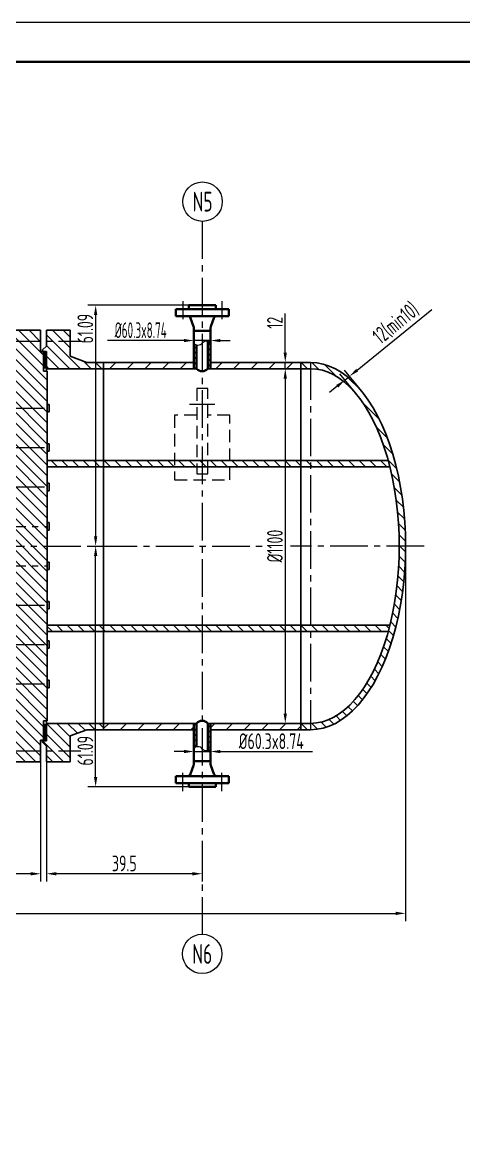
# Model space of a CAD drawing. Header units: millimetres. Extents: x 5765 to 6606, y -201 to 393.
# Drawn here: x 6260.4 to 6372.4, y 109.4 to 393.4 of the extents above; entities that cross this region are included whole.
import ezdxf
from ezdxf.enums import TextEntityAlignment as Align

# ---------------------------------------------------------------- set-up
doc = ezdxf.new("R2010")
doc.units = ezdxf.units.MM
doc.linetypes.add('CENTER2', pattern=[28.575, 19.05, -3.175, 3.175, -3.175])
doc.linetypes.add('DASHED2', pattern=[9.525, 6.35, -3.175])
for name, color, linetype, lineweight in [('1粗实线', 7, 'Continuous', 35), ('2细实线', 3, 'Continuous', 13), ('3中心线', 1, 'CENTER2', 13), ('4虚线', 4, 'DASHED2', 13), ('6剖面线', 6, 'Continuous', 13), ('7文本', 2, 'Continuous', 13), ('8标注', 3, 'Continuous', 13), ('9图表', 4, 'Continuous', 13)]:
    doc.layers.add(name, color=color, linetype=linetype, lineweight=lineweight)
doc.styles.add('lanpec', font='bpec_e.shx', dxfattribs={"width": 0.75, "bigfont": 'hztxt.shx'})
doc.styles.add('lanpec-dim', font='bpec_e.shx', dxfattribs={"width": 0.75})
doc.dimstyles.new('lanpec', dxfattribs={"dimtxt": 4, "dimasz": 2.5, "dimexe": 2, "dimexo": 0, "dimtad": 1, "dimdsep": 46, "dimtxsty": 'lanpec-dim', "dimcen": 2.5, "dimclrd": 256, "dimclre": 256, "dimclrt": 256, "dimazin": 0, "dimtfac": 1, "dimtmove": 0, "dimatfit": 3, "dimfxl": 1, "dimlwd": -1, "dimlwe": -1, "dimarcsym": 0})
doc.dimstyles.new('lanpec$0', dxfattribs={"dimscale": 10, "dimtxt": 4, "dimasz": 2.5, "dimexe": 2, "dimexo": 0, "dimtad": 1, "dimdec": 1, "dimdsep": 46, "dimtxsty": 'lanpec-dim', "dimcen": 0.09, "dimclrd": 256, "dimclre": 256, "dimclrt": 256, "dimadec": 1, "dimazin": 0, "dimtfac": 0.707, "dimtdec": 1, "dimtmove": 0, "dimatfit": 3, "dimfxl": 1, "dimarcsym": 0})
pattern_1 = [(45, (6011.2817, 1246.6423), (-2.245064, 2.245064), [])]
pattern_2 = [(135, (6011.2817, 1246.6423), (-1.3470384, -1.3470384), [])]
pattern_3 = [(45, (4365.86915, 1245.7913), (-0.6735192, 0.6735192), [])]
pattern_4 = [(135, (-622.25, 35.6284), (-1.3470384, -1.3470384), [])]

# ---------------------------------------------------------------- blocks, each defined once
blk = doc.blocks.new('A1')
at = {"layer": '1粗实线'}
blk.add_lwpolyline([(-816, 10), (-10, 10), (-10, 584), (-816, 584)], close=True, dxfattribs=at)
at = {"layer": '9图表'}
blk.add_lwpolyline([(-841, 0), (0, 0), (0, 594), (-841, 594)], close=True, dxfattribs=at)
blk = doc.blocks.new('*D66')
at = {"layer": '8标注', "transparency": 16777216}
for p, q in [((6327.12, 305.56), (6329.12, 305.56)), ((6327.12, 303.06), (6327.12, 218.06)), ((6327.12, 215.56), (6329.12, 215.56))]:
    blk.add_line(p, q, dxfattribs=at)
for points in [[(6326.7, 303.06), (6327.53, 303.06), (6327.12, 305.56)], [(6326.7, 218.06), (6327.53, 218.06), (6327.12, 215.56)]]:
    blk.add_solid(points, dxfattribs=at)
at = {"layer": 'Defpoints', "color": 0, "transparency": 16777216}
for p in [(6327.12, 305.56), (6327.12, 215.56), (6327.12, 215.56)]:
    blk.add_point(p, dxfattribs=at)
at = {"layer": '8标注', "transparency": 16777216, "insert": (6324.49, 260.56), "char_height": 4, "attachment_point": 5, "rotation": 90, "style": 'lanpec-dim'}
blk.add_mtext('%%C1100', dxfattribs=at)
blk = doc.blocks.new('*D67')
at = {"layer": '8标注', "transparency": 16777216}
for p, q in [((6327.12, 309.66), (6327.12, 319.58)), ((6323.69, 307.16), (6329.12, 307.16)), ((6327.12, 305.56), (6327.12, 307.16)), ((6323.69, 305.56), (6329.12, 305.56)), ((6327.12, 303.06), (6327.12, 300.56))]:
    blk.add_line(p, q, dxfattribs=at)
for points in [[(6326.7, 309.66), (6327.53, 309.66), (6327.12, 307.16)], [(6326.7, 303.06), (6327.53, 303.06), (6327.12, 305.56)]]:
    blk.add_solid(points, dxfattribs=at)
at = {"layer": 'Defpoints', "color": 0, "transparency": 16777216}
for p in [(6323.69, 307.16), (6327.12, 307.16), (6323.69, 305.56)]:
    blk.add_point(p, dxfattribs=at)
at = {"layer": '8标注', "transparency": 16777216, "insert": (6324.49, 317.23), "char_height": 4, "attachment_point": 5, "rotation": 90, "style": 'lanpec-dim'}
blk.add_mtext('12', dxfattribs=at)
blk = doc.blocks.new('*D63')
at = {"layer": '8标注', "transparency": 16777216}
for p, q in [((6303.91, 208.42), (6303.91, 210.42)), ((6308.18, 207.36), (6308.18, 210.42)), ((6301.41, 208.42), (6298.91, 208.42)), ((6303.91, 208.42), (6308.18, 208.42)), ((6310.68, 208.42), (6333.99, 208.42))]:
    blk.add_line(p, q, dxfattribs=at)
for points in [[(6301.41, 208.83), (6301.41, 208), (6303.91, 208.42)], [(6310.68, 208.83), (6310.68, 208), (6308.18, 208.42)]]:
    blk.add_solid(points, dxfattribs=at)
at = {"layer": 'Defpoints', "color": 0, "transparency": 16777216}
for p in [(6303.91, 208.42), (6303.91, 208.42), (6308.18, 207.36)]:
    blk.add_point(p, dxfattribs=at)
at = {"layer": '8标注', "transparency": 16777216, "insert": (6323.58, 211.04), "char_height": 4, "attachment_point": 5, "style": 'lanpec-dim'}
blk.add_mtext('%%C60.3x8.74', dxfattribs=at)
blk = doc.blocks.new('管口号')
at = {"layer": '2细实线'}
blk.add_circle((0, 5), 5, dxfattribs=at)
at = {"layer": '7文本', "style": 'lanpec', "width": 0.75}
blk.add_attdef('N', text='', height=5, dxfattribs=at).set_placement((0, 5), align=Align.MIDDLE_CENTER)
blk = doc.blocks.new('*D49')
at = {"layer": '8标注', "transparency": 16777216}
for p, q in [((5855.35, 260.56), (5855.35, 165.35)), ((6357.64, 260.56), (6357.64, 165.35)), ((5857.85, 167.35), (6355.14, 167.35))]:
    blk.add_line(p, q, dxfattribs=at)
for points in [[(5857.85, 167.77), (5857.85, 166.93), (5855.35, 167.35)], [(6355.14, 167.77), (6355.14, 166.93), (6357.64, 167.35)]]:
    blk.add_solid(points, dxfattribs=at)
at = {"layer": 'Defpoints', "color": 0, "transparency": 16777216}
for p in [(5855.35, 260.56), (6357.64, 260.56), (6357.64, 167.35)]:
    blk.add_point(p, dxfattribs=at)
at = {"layer": '8标注', "transparency": 16777216, "insert": (6106.5, 169.97), "char_height": 4, "attachment_point": 5, "style": 'lanpec-dim'}
blk.add_mtext('502.29', dxfattribs=at)
blk = doc.blocks.new('*D52')
at = {"layer": '8标注', "transparency": 16777216}
for p, q in [((6266.54, 205.81), (6266.54, 175.4)), ((6306.04, 183.48), (6306.04, 175.4)), ((6303.54, 177.4), (6269.04, 177.4))]:
    blk.add_line(p, q, dxfattribs=at)
for points in [[(6269.04, 177.82), (6269.04, 176.98), (6266.54, 177.4)], [(6303.54, 177.82), (6303.54, 176.98), (6306.04, 177.4)]]:
    blk.add_solid(points, dxfattribs=at)
at = {"layer": 'Defpoints', "color": 0, "transparency": 16777216}
for p in [(6266.54, 205.81), (6306.04, 183.48), (6266.54, 177.4)]:
    blk.add_point(p, dxfattribs=at)
at = {"layer": '8标注', "transparency": 16777216, "insert": (6286.29, 180.02), "char_height": 4, "attachment_point": 5, "style": 'lanpec-dim'}
blk.add_mtext('39.5', dxfattribs=at)
blk = doc.blocks.new('*D53')
at = {"layer": '8标注', "transparency": 16777216}
for p, q in [((6265.04, 205.81), (6265.04, 175.4)), ((6228.9, 184.92), (6228.9, 175.4)), ((6262.54, 177.4), (6231.4, 177.4))]:
    blk.add_line(p, q, dxfattribs=at)
for points in [[(6231.4, 177.82), (6231.4, 176.98), (6228.9, 177.4)], [(6262.54, 177.82), (6262.54, 176.98), (6265.04, 177.4)]]:
    blk.add_solid(points, dxfattribs=at)
at = {"layer": 'Defpoints', "color": 0, "transparency": 16777216}
for p in [(6265.04, 205.81), (6228.9, 184.92), (6228.9, 177.4)]:
    blk.add_point(p, dxfattribs=at)
at = {"layer": '8标注', "transparency": 16777216, "insert": (6246.97, 180.02), "char_height": 4, "attachment_point": 5, "style": 'lanpec-dim'}
blk.add_mtext('36.14', dxfattribs=at)
blk = doc.blocks.new('*D59')
at = {"layer": '8标注', "transparency": 16777216}
for p, q in [((6302.61, 321.65), (6277.01, 321.65)), ((6279.01, 319.15), (6279.01, 263.06)), ((6277.67, 260.56), (6281.01, 260.56))]:
    blk.add_line(p, q, dxfattribs=at)
for points in [[(6278.59, 319.15), (6279.43, 319.15), (6279.01, 321.65)], [(6278.59, 263.06), (6279.43, 263.06), (6279.01, 260.56)]]:
    blk.add_solid(points, dxfattribs=at)
at = {"layer": 'Defpoints', "color": 0, "transparency": 16777216}
for p in [(6302.61, 321.65), (6277.67, 260.56), (6279.01, 260.56)]:
    blk.add_point(p, dxfattribs=at)
at = {"layer": '8标注', "transparency": 16777216, "insert": (6276.39, 315.74), "char_height": 4, "attachment_point": 5, "rotation": 90, "style": 'lanpec-dim'}
blk.add_mtext('61.09', dxfattribs=at)
blk = doc.blocks.new('*D60')
at = {"layer": '8标注', "transparency": 16777216}
for p, q in [((6277.67, 260.56), (6281.01, 260.56)), ((6279.01, 201.97), (6279.01, 258.06)), ((6303.39, 199.47), (6277.01, 199.47))]:
    blk.add_line(p, q, dxfattribs=at)
for points in [[(6278.59, 258.06), (6279.43, 258.06), (6279.01, 260.56)], [(6278.59, 201.97), (6279.43, 201.97), (6279.01, 199.47)]]:
    blk.add_solid(points, dxfattribs=at)
at = {"layer": 'Defpoints', "color": 0, "transparency": 16777216}
for p in [(6277.67, 260.56), (6279.01, 260.56), (6303.39, 199.47)]:
    blk.add_point(p, dxfattribs=at)
at = {"layer": '8标注', "transparency": 16777216, "insert": (6276.39, 208.62), "char_height": 4, "attachment_point": 5, "rotation": 90, "style": 'lanpec-dim'}
blk.add_mtext('61.09', dxfattribs=at)
blk = doc.blocks.new('*D62')
at = {"layer": '8标注', "transparency": 16777216}
for p, q in [((6301.41, 312.7), (6282.01, 312.7)), ((6303.91, 312.7), (6303.91, 314.7)), ((6308.18, 312.7), (6303.91, 312.7)), ((6308.18, 313.76), (6308.18, 310.7)), ((6310.68, 312.7), (6313.18, 312.7))]:
    blk.add_line(p, q, dxfattribs=at)
for points in [[(6301.41, 313.12), (6301.41, 312.29), (6303.91, 312.7)], [(6310.68, 313.12), (6310.68, 312.29), (6308.18, 312.7)]]:
    blk.add_solid(points, dxfattribs=at)
at = {"layer": 'Defpoints', "color": 0, "transparency": 16777216}
for p in [(6303.91, 312.7), (6303.91, 312.7), (6308.18, 313.76)]:
    blk.add_point(p, dxfattribs=at)
at = {"layer": '8标注', "transparency": 16777216, "insert": (6290.46, 315.33), "char_height": 4, "attachment_point": 5, "style": 'lanpec-dim'}
blk.add_mtext('{\\W0.6;%%C60.3x8.74}', dxfattribs=at)
blk = doc.blocks.new('*D48')
at = {"layer": '8标注', "transparency": 16777216}
for p, q in [((6345.37, 305.22), (6364.29, 320.55)), ((6345.33, 298.89), (6340.99, 304.24)), ((6346.51, 299.84), (6342.17, 305.2)), ((6340.31, 301.11), (6338.37, 299.54)), ((6342.25, 302.69), (6343.43, 303.64))]:
    blk.add_line(p, q, dxfattribs=at)
for points in [[(6345.11, 305.54), (6345.63, 304.89), (6343.43, 303.64)], [(6340.05, 301.44), (6340.57, 300.79), (6342.25, 302.69)]]:
    blk.add_solid(points, dxfattribs=at)
at = {"layer": 'Defpoints', "color": 0, "transparency": 16777216}
for p in [(6343.43, 303.64), (6345.33, 298.89), (6346.51, 299.84)]:
    blk.add_point(p, dxfattribs=at)
at = {"layer": '8标注', "transparency": 16777216, "insert": (6355.22, 317.06), "char_height": 4, "attachment_point": 5, "rotation": 39.0248, "style": 'lanpec-dim'}
blk.add_mtext('12(min10)', dxfattribs=at)

msp = doc.modelspace()

# ---------------------------------------------------------------- hatches: boundary and pattern name
at = {"layer": '6剖面线'}
h = msp.add_hatch(dxfattribs=at)
h.set_pattern_fill('ANSI31', color=256, scale=0.6, angle=90, style=0)
h.set_pattern_definition([(135, (737.13, -339.9016), (-1.3470384, -1.3470384), [])])
h.paths.add_polyline_path([(6257.244, 315.309), (6265.044, 315.309), (6265.044, 312.559), (6257.244, 312.559)])
h.paths.add_polyline_path([(6257.244, 307.159), (6257.244, 312.559), (6265.044, 312.559), (6265.044, 309.809), (6265.744, 309.809), (6265.744, 305.809), (6265.744, 304.909), (6266.744, 304.909), (6266.744, 295.559), (6257.244, 295.559)])
h.paths.add_polyline_path([(6257.244, 295.559), (6266.744, 295.559), (6266.744, 285.559), (6257.244, 285.559)])
h.paths.add_polyline_path([(6257.244, 285.559), (6266.744, 285.559), (6266.744, 275.559), (6257.244, 275.559)])
h.paths.add_polyline_path([(6257.244, 275.559), (6266.744, 275.559), (6266.744, 265.559), (6257.244, 265.559)])
h.paths.add_polyline_path([(6257.244, 265.559), (6266.744, 265.559), (6266.744, 260.559), (6257.244, 260.559)])
h.paths.add_polyline_path([(6257.244, 260.559), (6266.744, 260.559), (6266.744, 255.559), (6257.244, 255.559)])
h.paths.add_polyline_path([(6257.244, 255.559), (6266.744, 255.559), (6266.744, 245.559), (6257.244, 245.559)])
h.paths.add_polyline_path([(6257.244, 245.559), (6266.744, 245.559), (6266.744, 235.559), (6257.244, 235.559)])
h.paths.add_polyline_path([(6257.244, 235.559), (6266.744, 235.559), (6266.744, 225.559), (6257.244, 225.559)])
h.paths.add_polyline_path([(6257.244, 225.559), (6266.744, 225.559), (6266.744, 216.209), (6265.744, 216.209), (6265.744, 211.309), (6265.044, 211.309), (6265.044, 208.559), (6257.244, 208.559)])
h.paths.add_polyline_path([(6257.244, 208.559), (6265.044, 208.559), (6265.044, 205.809), (6257.244, 205.809)])
h = msp.add_hatch(dxfattribs=at)
h.set_pattern_fill('ANSI31', color=256, scale=0.6, angle=90, style=0)
h.set_pattern_definition([(135, (-65366.6616, -31470.1535), (-1.34703842, -1.34703842), [])])
h.paths.add_polyline_path([(6266.544, 312.559), (6266.544, 315.309), (6272.544, 315.309), (6272.544, 312.559)])
h.paths.add_polyline_path([(6272.544, 312.559), (6272.544, 308.759), (6276.744, 307.159), (6281.044, 307.159), (6281.044, 305.559), (6266.544, 305.559), (6266.544, 309.959), (6265.544, 309.959), (6265.544, 310.309), (6266.544, 311.309), (6266.544, 312.559)])
h = msp.add_hatch(dxfattribs=at)
h.set_pattern_fill('ANSI31', color=256, scale=0.3, style=0)
h.set_pattern_definition(pattern_3)
h.paths.add_polyline_path([(6307.46, 312.499, -0.1674325), (6308.18, 312.011), (6308.18, 305.559), (6307.46, 305.559)])
h.paths.add_polyline_path([(6303.908, 312.011, 0.1674325), (6304.628, 311.523), (6304.628, 305.559), (6303.908, 305.559)])
h = msp.add_hatch(dxfattribs=at)
h.set_pattern_fill('ANSI37', color=256, scale=0.1, style=0)
h.set_pattern_definition([(45, (4729.16433, 1239.4222), (-0.224506403, 0.224506403), []), (135, (4729.16433, 1239.4222), (-0.224506403, -0.224506403), [])])
h.paths.add_polyline_path([(6266.544, 305.809), (6265.744, 305.809), (6265.744, 309.809), (6266.544, 309.809)])
h = msp.add_hatch(dxfattribs=at)
h.set_pattern_fill('ANSI31', color=256, style=0)
h.set_pattern_definition(pattern_1)
h.paths.add_polyline_path([(6308.18, 307.159), (6308.18, 305.559), (6331.044, 305.559), (6331.044, 307.159)])
h.paths.add_polyline_path([(6303.908, 305.559), (6303.908, 307.159), (6281.044, 307.159), (6281.044, 305.559)])
h = msp.add_hatch(dxfattribs=at)
h.set_pattern_fill('ANSI31', color=256, scale=0.6, angle=90, style=0)
h.set_pattern_definition(pattern_2)
edge = h.paths.add_edge_path()
edge.add_ellipse((6333.544, 260.559), major_axis=(0, 45), ratio=0.5, start_angle=270, end_angle=360)
edge.add_line((6333.544, 305.559), (6333.544, 307.159))
edge.add_ellipse((6333.544, 260.559), major_axis=(0, 46.6), ratio=0.5171674, start_angle=270, end_angle=360, ccw=False)
edge.add_line((6357.644, 260.559), (6356.044, 260.559))
h.paths.add_polyline_path([(6331.044, 305.559), (6331.044, 307.159), (6333.544, 307.159), (6333.544, 305.559)])
edge = h.paths.add_edge_path()
edge.add_ellipse((6333.544, 260.559), major_axis=(0, 45), ratio=0.5, start_angle=180, end_angle=270)
edge.add_line((6356.044, 260.559), (6357.644, 260.559))
edge.add_ellipse((6333.544, 260.559), major_axis=(0, 46.6), ratio=0.5171674, start_angle=180, end_angle=270, ccw=False)
edge.add_line((6333.544, 213.959), (6333.544, 215.559))
h.paths.add_polyline_path([(6333.544, 215.559), (6333.544, 213.959), (6331.044, 213.959), (6331.044, 215.559)])
h = msp.add_hatch(dxfattribs=at)
h.set_pattern_fill('ANSI31', color=256, scale=0.6, angle=90, style=0)
h.set_pattern_definition(pattern_4)
h.paths.add_polyline_path([(6312.633, 282.259), (6285.133, 282.259), (6285.133, 281.459), (6312.633, 281.459)])
h.paths.add_polyline_path([(6312.633, 281.459), (6285.133, 281.459), (6285.133, 280.659), (6312.633, 280.659)])
h.paths.add_polyline_path([(6337.633, 282.259), (6312.633, 282.259), (6312.633, 281.459), (6337.633, 281.459)])
h.paths.add_polyline_path([(6337.633, 281.459), (6312.633, 281.459), (6312.633, 280.659), (6337.633, 280.659)])
h.paths.add_polyline_path([(6266.744, 281.459), (6266.744, 280.659), (6285.133, 280.659), (6285.133, 281.459)])
h.paths.add_polyline_path([(6266.744, 282.259), (6266.744, 281.459), (6285.133, 281.459), (6285.133, 282.259)])
h.paths.add_polyline_path([(6353.47, 281.476), (6353.47, 282.259), (6337.633, 282.259), (6337.633, 281.459)])
h.paths.add_polyline_path([(6353.75, 280.659), (6353.75, 281.476), (6337.633, 281.459), (6337.633, 280.659)])
h = msp.add_hatch(dxfattribs=at)
h.set_pattern_fill('ANSI31', color=256, scale=0.6, angle=90, style=0)
h.set_pattern_definition(pattern_4)
h.paths.add_polyline_path([(6312.633, 238.859), (6285.133, 238.859), (6285.133, 239.659), (6312.633, 239.659)])
h.paths.add_polyline_path([(6312.633, 239.659), (6285.133, 239.659), (6285.133, 240.459), (6312.633, 240.459)])
h.paths.add_polyline_path([(6337.633, 238.859), (6312.633, 238.859), (6312.633, 239.659), (6337.633, 239.659)])
h.paths.add_polyline_path([(6337.633, 239.659), (6312.633, 239.659), (6312.633, 240.459), (6337.633, 240.459)])
h.paths.add_polyline_path([(6266.744, 239.659), (6266.744, 240.459), (6285.133, 240.459), (6285.133, 239.659)])
h.paths.add_polyline_path([(6266.744, 238.859), (6266.744, 239.659), (6285.133, 239.659), (6285.133, 238.859)])
h.paths.add_polyline_path([(6353.78, 239.643), (6353.78, 240.459), (6337.633, 240.459), (6337.633, 239.659)])
h.paths.add_polyline_path([(6353.216, 238.859), (6353.399, 239.643), (6337.633, 239.659), (6337.633, 238.859)])
h = msp.add_hatch(dxfattribs=at)
h.set_pattern_fill('ANSI31', color=256, scale=0.6, angle=90, style=0)
h.set_pattern_definition(pattern_2)
h.paths.add_polyline_path([(6281.044, 215.559), (6281.044, 213.959), (6276.744, 213.959), (6272.544, 212.359), (6272.544, 208.559), (6266.544, 208.559), (6266.544, 209.809), (6265.544, 210.809), (6265.544, 211.159), (6266.544, 211.159), (6266.544, 215.559)])
h.paths.add_polyline_path([(6272.544, 208.559), (6272.544, 205.809), (6266.544, 205.809), (6266.544, 208.559)])
h = msp.add_hatch(dxfattribs=at)
h.set_pattern_fill('ANSI37', color=256, scale=0.1, style=0)
h.set_pattern_definition([(315, (-65366.66156, 31991.2719), (-0.224506403, -0.224506403), []), (225, (-65366.66156, 31991.2719), (-0.224506403, 0.224506403), [])])
h.paths.add_polyline_path([(6266.544, 211.309), (6265.744, 211.309), (6265.744, 215.309), (6266.544, 215.309)])
h = msp.add_hatch(dxfattribs=at)
h.set_pattern_fill('ANSI31', color=256, style=0)
h.set_pattern_definition(pattern_1)
h.paths.add_polyline_path([(6308.18, 213.959), (6308.18, 215.559), (6331.044, 215.559), (6331.044, 213.959)])
h.paths.add_polyline_path([(6303.908, 215.559), (6303.908, 213.959), (6281.044, 213.959), (6281.044, 215.559)])
h = msp.add_hatch(dxfattribs=at)
h.set_pattern_fill('ANSI31', color=256, scale=0.3, style=0)
h.set_pattern_definition(pattern_3)
h.paths.add_polyline_path([(6307.46, 208.62, 0.1674325), (6308.18, 209.108), (6308.18, 215.559), (6307.46, 215.559)])
h.paths.add_polyline_path([(6303.908, 209.108, -0.1674325), (6304.628, 209.595), (6304.628, 215.559), (6303.908, 215.559)])

# ---------------------------------------------------------------- linework, layer by layer
for p, q in [((6257.244, 315.309), (6265.044, 315.309)), ((6265.044, 309.809), (6265.044, 315.309)), ((6266.544, 315.309), (6266.544, 311.309)), ((6272.544, 315.309), (6266.544, 315.309)), ((6272.544, 315.309), (6272.544, 308.759)), ((6265.744, 309.809), (6265.044, 309.809)), ((6265.744, 309.809), (6265.044, 309.809)), ((6265.544, 310.309), (6266.544, 311.309)), ((6265.544, 310.309), (6265.544, 309.809)), ((6265.544, 309.959), (6266.544, 309.959)), ((6265.744, 309.809), (6265.744, 304.909)), ((6266.544, 309.959), (6266.544, 304.909)), ((6276.744, 307.159), (6272.544, 308.759)), ((6281.044, 307.159), (6276.744, 307.159)), ((6281.044, 307.159), (6281.044, 260.559)), ((6303.908, 307.159), (6281.044, 307.159)), ((6331.044, 307.159), (6308.18, 307.159)), ((6333.544, 307.159), (6331.044, 307.159)), ((6331.044, 307.159), (6331.044, 260.559)), ((6266.744, 304.909), (6265.744, 304.909)), ((6281.044, 305.559), (6266.544, 305.559)), ((6266.744, 304.909), (6266.744, 216.209)), ((6304.628, 305.559), (6281.044, 305.559)), ((6331.044, 305.559), (6307.46, 305.559)), ((6333.544, 305.559), (6331.044, 305.559)), ((6267.194, 296.509), (6266.744, 296.509)), ((6267.194, 296.509), (6267.194, 294.609)), ((6267.194, 294.609), (6266.744, 294.609)), ((6267.194, 286.509), (6266.744, 286.509)), ((6267.194, 284.609), (6266.744, 284.609)), ((6267.194, 286.509), (6267.194, 284.609)), ((6266.744, 282.259), (6353.255, 282.259)), ((6266.744, 280.659), (6353.675, 280.659)), ((6267.194, 276.509), (6266.744, 276.509)), ((6267.194, 276.509), (6267.194, 274.609)), ((6267.194, 274.609), (6266.744, 274.609)), ((6267.194, 266.509), (6266.744, 266.509)), ((6267.194, 264.609), (6266.744, 264.609)), ((6267.194, 266.509), (6267.194, 264.609)), ((6281.044, 260.559), (6281.044, 213.959)), ((6331.044, 260.559), (6331.044, 213.959)), ((6267.194, 256.509), (6266.744, 256.509)), ((6267.194, 254.609), (6267.194, 256.509)), ((6267.194, 254.609), (6266.744, 254.609)), ((6267.194, 246.509), (6266.744, 246.509)), ((6267.194, 244.609), (6266.744, 244.609)), ((6267.194, 244.609), (6267.194, 246.509)), ((6266.744, 240.459), (6353.675, 240.459)), ((6266.744, 238.859), (6353.255, 238.859)), ((6267.194, 236.509), (6266.744, 236.509)), ((6267.194, 234.609), (6267.194, 236.509)), ((6267.194, 234.609), (6266.744, 234.609)), ((6267.194, 226.509), (6266.744, 226.509)), ((6267.194, 224.609), (6266.744, 224.609)), ((6267.194, 224.609), (6267.194, 226.509)), ((6266.744, 216.209), (6265.744, 216.209)), ((6265.744, 211.309), (6265.744, 216.209)), ((6266.544, 211.159), (6266.544, 216.209)), ((6281.044, 215.559), (6266.544, 215.559)), ((6276.744, 213.959), (6272.544, 212.359)), ((6281.044, 213.959), (6276.744, 213.959)), ((6304.628, 215.559), (6281.044, 215.559)), ((6303.908, 213.959), (6281.044, 213.959)), ((6331.044, 215.559), (6307.46, 215.559)), ((6331.044, 213.959), (6308.18, 213.959)), ((6333.544, 215.559), (6331.044, 215.559)), ((6333.544, 213.959), (6331.044, 213.959)), ((6265.744, 211.309), (6265.044, 211.309)), ((6265.744, 211.309), (6265.044, 211.309)), ((6265.044, 211.309), (6265.044, 205.809)), ((6265.544, 210.809), (6265.544, 211.309)), ((6265.544, 211.159), (6266.544, 211.159)), ((6265.544, 210.809), (6266.544, 209.809)), ((6272.544, 212.359), (6272.544, 205.809)), ((6266.544, 205.809), (6266.544, 209.809)), ((6257.244, 205.809), (6265.044, 205.809)), ((6272.544, 205.809), (6266.544, 205.809))]:
    msp.add_line(p, q)
for points in [[(6265.744, 309.809), (6266.544, 309.809), (6266.544, 305.809), (6265.744, 305.809), (6265.744, 309.809)], [(6265.744, 211.309), (6266.544, 211.309), (6266.544, 215.309), (6265.744, 215.309), (6265.744, 211.309)]]:
    msp.add_lwpolyline(points)
at = {"extrusion": (0, 0, -1)}
for major_axis, ratio in [((0, 46.6), 0.5171674), ((0, 45), 0.5)]:
    msp.add_ellipse((6333.544, 260.559), major_axis=major_axis, ratio=ratio, start_param=0, end_param=3.1415927, dxfattribs=at)
at = {"layer": '1粗实线', "ltscale": 0.5}
for p, q in [((6302.612, 321.645), (6309.476, 321.645)), ((6302.612, 321.645), (6302.612, 320.705)), ((6309.476, 321.645), (6309.476, 320.705)), ((6299.324, 320.705), (6312.764, 320.705)), ((6299.324, 320.705), (6299.324, 318.913)), ((6312.764, 318.913), (6299.324, 318.913)), ((6303.075, 318.391), (6303.858, 316.272)), ((6309.012, 318.391), (6308.229, 316.272)), ((6312.764, 320.705), (6312.764, 318.913)), ((6303.908, 315.994), (6303.908, 315.145)), ((6308.18, 315.994), (6308.18, 315.145)), ((6308.18, 315.145), (6303.908, 315.145)), ((6303.908, 315.145), (6303.908, 305.559)), ((6307.46, 305.559), (6307.46, 312.499)), ((6308.18, 315.145), (6308.18, 305.559)), ((6304.628, 311.523), (6304.628, 305.559)), ((6303.908, 205.973), (6303.908, 215.559)), ((6304.628, 209.595), (6304.628, 215.559)), ((6307.46, 215.559), (6307.46, 208.62)), ((6308.18, 205.973), (6308.18, 215.559)), ((6303.075, 202.728), (6303.858, 204.847)), ((6303.908, 205.124), (6303.908, 205.973)), ((6308.18, 205.973), (6303.908, 205.973)), ((6308.18, 205.124), (6308.18, 205.973)), ((6309.012, 202.728), (6308.229, 204.847)), ((6312.764, 202.205), (6299.324, 202.205)), ((6299.324, 200.413), (6299.324, 202.205)), ((6312.764, 200.413), (6312.764, 202.205)), ((6299.324, 200.413), (6312.764, 200.413)), ((6302.612, 199.473), (6302.612, 200.413)), ((6302.612, 199.473), (6309.476, 199.473)), ((6309.476, 199.473), (6309.476, 200.413))]:
    msp.add_line(p, q, dxfattribs=at)
for centre, radius, start, end in [((6302.325, 318.113), 0.8, 20.28013, 90), ((6309.763, 318.113), 0.8, 90, 159.71987), ((6303.108, 315.994), 0.8, 0, 20.28013), ((6308.98, 315.994), 0.8, 159.71987, 180), ((6306.044, 306.762), 1.858, 220.35736, 319.64264), ((6306.044, 214.356), 1.858, 40.35736, 139.64264), ((6303.108, 205.124), 0.8, 339.71987, 0), ((6308.98, 205.124), 0.8, 180, 200.28013), ((6302.325, 203.005), 0.8, 270, 339.71987), ((6309.763, 203.005), 0.8, 200.28013, 270)]:
    msp.add_arc(centre, radius, start, end, dxfattribs=at)
at = {"layer": '2细实线'}
for points in [[(6308.18, 312.011, 0.5), (6306.044, 312.011, -0.5), (6303.908, 312.011, -0.5)], [(6308.18, 209.108, -0.5), (6306.044, 209.108, 0.5), (6303.908, 209.108, 0.5)]]:
    msp.add_lwpolyline(points, format="xyb", dxfattribs=at)
at = {"layer": '3中心线', "ltscale": 0.5}
for p, q in [((6306.044, 342.948), (6306.044, 162.05)), ((6301.092, 322.724), (6301.092, 318.113)), ((6310.996, 322.724), (6310.996, 318.113)), ((6255.277, 312.559), (6275.215, 312.559)), ((6333.544, 307.159), (6333.544, 213.959)), ((5942.183, 295.559), (6267.194, 295.559)), ((6302.813, 296.564), (6309.274, 296.564)), ((5942.183, 285.559), (6267.194, 285.559)), ((5942.183, 275.559), (6267.194, 275.559)), ((6166.041, 265.559), (6266.744, 265.559)), ((6165.701, 260.559), (6321.28, 260.559)), ((6362.333, 260.559), (6328.44, 260.559)), ((6166.041, 255.559), (6266.744, 255.559)), ((5942.183, 245.559), (6267.194, 245.559)), ((5942.183, 235.559), (6267.194, 235.559)), ((5942.183, 225.559), (6267.194, 225.559)), ((6255.277, 208.559), (6275.215, 208.559)), ((6301.092, 198.395), (6301.092, 203.005)), ((6310.996, 198.395), (6310.996, 203.005))]:
    msp.add_line(p, q, dxfattribs=at)
at = {"layer": '4虚线', "ltscale": 0.5}
for p, q in [((6307.444, 300.564), (6304.644, 300.564)), ((6304.644, 300.564), (6304.644, 278.842)), ((6307.444, 278.842), (6307.444, 300.564)), ((6304.644, 293.767), (6299.044, 293.767)), ((6299.044, 293.767), (6299.044, 277.377)), ((6313.044, 293.767), (6307.444, 293.767)), ((6313.044, 277.377), (6313.044, 293.767)), ((6304.644, 278.842), (6307.444, 278.842)), ((6299.044, 277.377), (6313.044, 277.377))]:
    msp.add_line(p, q, dxfattribs=at)

# ---------------------------------------------------------------- block references
at = {"layer": '2细实线'}
msp.add_blockref('A1', (6606.028, -200.559), dxfattribs=at)
at = {"layer": '8标注'}
for p, values in [((6306.127, 342.948), {'N': 'N5'}), ((6306.044, 152.05), {'N': 'N6'})]:
    msp.add_blockref('管口号', p, dxfattribs=at).add_auto_attribs(values)

# ---------------------------------------------------------------- dimensions: what is measured, and where the dimension line sits
for base, p1, p2, angle, text, picture, middle, dimtype in [((6343.429, 303.642), (6345.331, 298.89), (6346.507, 299.843), 39.02482, '12(min10)', '*D48', (6357.11, 314.731), 161), ((6327.118, 307.159), (6323.689, 305.559), (6323.689, 307.159), 90, '12', '*D67', (6327.118, 317.229), 160), ((6303.908, 312.702), (6308.18, 313.76), (6303.908, 312.702), 180, '{\\W0.6;%%C60.3x8.74}', '*D62', (6290.461, 312.702), 160), ((6303.908, 208.416), (6308.18, 207.358), (6303.908, 208.416), 180, '%%C60.3x8.74', '*D63', (6323.583, 208.416), 160)]:
    dim = msp.add_linear_dim(base=base, p1=p1, p2=p2, angle=angle, text=text, dimstyle='lanpec', dxfattribs=at)
    dim.commit()
    dim.dimension.update_dxf_attribs({"geometry": picture, "text_midpoint": middle, "dimtype": dimtype})
for p1, angle, picture, middle in [((6302.612, 321.645), 270, '*D59', (6279.01, 315.738)), ((6303.393, 199.473), 90, '*D60', (6279.01, 208.618))]:
    dim = msp.add_linear_dim(base=(6279.01, 260.559), p1=p1, p2=(6277.67, 260.559), angle=angle, dimstyle='lanpec$0', override={"dimscale": 1, "dimdec": 2, "dimcen": 2.5, "dimadec": 2, "dimtfac": 1, "dimtdec": 2, "dimlwd": 65535, "dimlwe": 65535}, dxfattribs=at)
    dim.commit()
    dim.dimension.update_dxf_attribs({"geometry": picture, "text_midpoint": middle, "dimtype": 160})
dim = msp.add_linear_dim(base=(6327.118, 215.559), p1=(6327.118, 305.559), p2=(6327.118, 215.559), angle=90, text='%%C1100', dimstyle='lanpec', dxfattribs=at)
dim.commit()
dim.dimension.update_dxf_attribs({"geometry": '*D66', "text_midpoint": (6324.493, 260.559)})
dim = msp.add_linear_dim(base=(6357.644, 167.348), p1=(5855.353, 260.559), p2=(6357.644, 260.559), dimstyle='lanpec$0', override={"dimscale": 1, "dimdec": 2, "dimcen": 2.5, "dimadec": 2, "dimtfac": 1, "dimtdec": 2, "dimlwd": 65535, "dimlwe": 65535}, dxfattribs=at)
dim.commit()
dim.dimension.update_dxf_attribs({"geometry": '*D49', "text_midpoint": (6106.498, 169.973)})
for base, p1, p2, picture, middle in [((6228.903, 177.398), (6265.044, 205.809), (6228.903, 184.918), '*D53', (6246.973, 180.023)), ((6266.544, 177.398), (6306.044, 183.478), (6266.544, 205.809), '*D52', (6286.294, 180.023))]:
    dim = msp.add_linear_dim(base=base, p1=p1, p2=p2, angle=180, dimstyle='lanpec$0', override={"dimscale": 1, "dimdec": 2, "dimcen": 2.5, "dimadec": 2, "dimtfac": 1, "dimtdec": 2, "dimlwd": 65535, "dimlwe": 65535}, dxfattribs=at)
    dim.commit()
    dim.dimension.update_dxf_attribs({"geometry": picture, "text_midpoint": middle})

doc.saveas('drawing.dxf')
